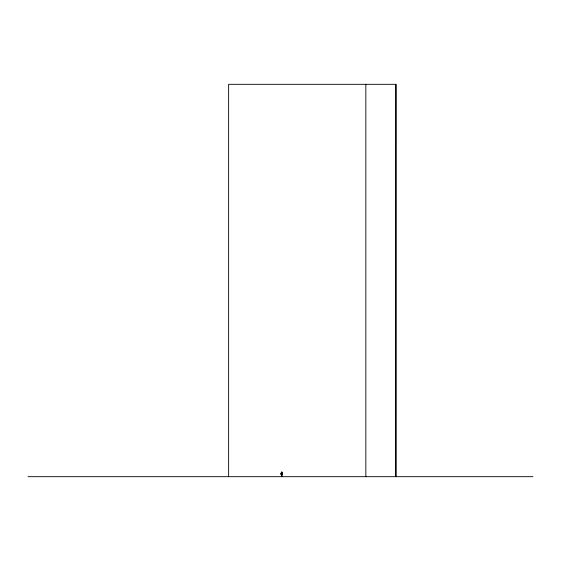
<?xml version="1.0" encoding="UTF-8"?>
<svg xmlns="http://www.w3.org/2000/svg" width="561" height="561" viewBox="0 0 561 561"><rect width="100%" height="100%" fill="white"/><g stroke="black" fill="none" stroke-linecap="round" stroke-linejoin="round"><path stroke-width="0.84" d="M282.197 474.248L281.25 474.304L281.552 476.682L281.987 476.485L282.12 473.126M281.559 472.327C282.155 470.153 280.269 477.397 281.236 473.091M282.464 474.459L282.323 474.648M281.699 474.648L281.706 476.584M281.454 472.579L282.029 472.053M282.281 474.304L282.309 472.874L281.685 472.495M281.91 472.579L281.517 472.643M281.25 474.304L280.907 473.182M282.456 474.297L282.393 473.267M395.905 84.318L395.905 476.682L395.982 84.318L228.629 84.318L228.629 476.682M28.05 476.682L532.95 476.682M365.842 84.318L365.842 476.682"/></g></svg>
